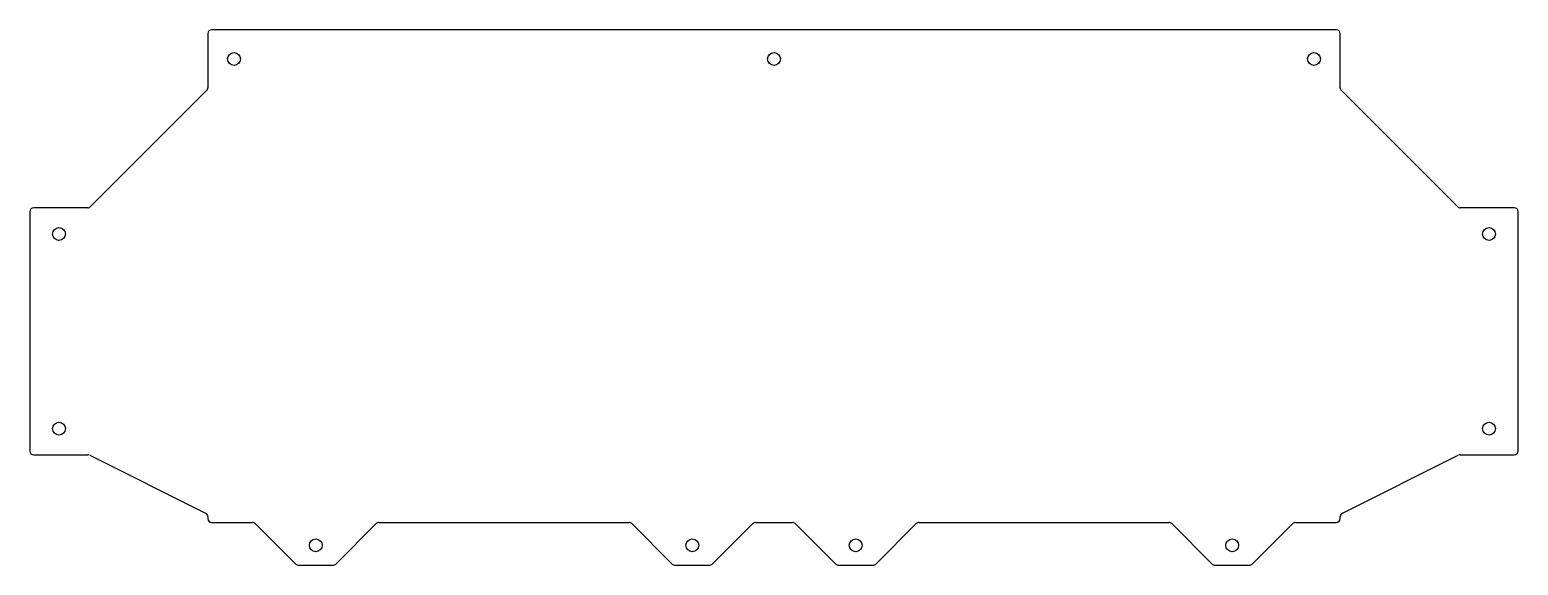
# Model space of a CAD drawing. Header units: inches. Extents: x -15.1 to 15.1, y -5.4 to 5.4.
import ezdxf

# ---------------------------------------------------------------- set-up
doc = ezdxf.new("R2010")
doc.units = ezdxf.units.IN
doc.layers.add('CUTOUTS', color=1, linetype='CONTINUOUS')
doc.layers.add('PERIMETER', color=5, linetype='CONTINUOUS')

msp = doc.modelspace()

# ---------------------------------------------------------------- linework, layer by layer
at = {"layer": 'CUTOUTS'}
for centre in [(-10.925, 4.828), (0, 4.828), (10.925, 4.828), (-14.469, 1.284), (14.469, 1.284), (-14.469, -2.653), (14.469, -2.653), (-9.272, -5.015), (-1.654, -5.015), (1.654, -5.015), (9.272, -5.015)]:
    msp.add_circle(centre, 0.13, dxfattribs=at)
at = {"layer": 'PERIMETER'}
for p, q in [((-11.457, 5.34), (-11.457, 4.245)), ((11.378, 5.418), (-11.378, 5.418)), ((11.457, 4.245), (11.457, 5.34)), ((-11.48, 4.19), (-13.83, 1.839)), ((13.83, 1.839), (11.48, 4.19)), ((-13.886, 1.816), (-14.98, 1.816)), ((14.98, 1.816), (13.886, 1.816)), ((-15.059, 1.737), (-15.059, -3.105)), ((15.059, -3.105), (15.059, 1.737)), ((-14.98, -3.184), (-13.883, -3.184)), ((-13.847, -3.192), (-11.5, -4.366)), ((11.5, -4.366), (13.847, -3.192)), ((13.883, -3.184), (14.98, -3.184)), ((-11.457, -4.436), (-11.457, -4.473)), ((11.457, -4.473), (11.457, -4.436)), ((-11.378, -4.552), (-10.552, -4.552)), ((-10.496, -4.575), (-9.676, -5.395)), ((-8.867, -5.395), (-8.047, -4.575)), ((-7.991, -4.552), (-2.934, -4.552)), ((-2.878, -4.575), (-2.058, -5.395)), ((-1.249, -5.395), (-0.429, -4.575)), ((-0.373, -4.552), (0.373, -4.552)), ((0.429, -4.575), (1.249, -5.395)), ((2.058, -5.395), (2.878, -4.575)), ((2.934, -4.552), (7.991, -4.552)), ((8.047, -4.575), (8.867, -5.395)), ((9.676, -5.395), (10.496, -4.575)), ((10.552, -4.552), (11.378, -4.552)), ((-9.621, -5.418), (-8.923, -5.418)), ((-2.002, -5.418), (-1.305, -5.418)), ((1.305, -5.418), (2.002, -5.418)), ((8.923, -5.418), (9.621, -5.418))]:
    msp.add_line(p, q, dxfattribs=at)
for centre, start, end in [((-11.378, 5.34), 90, 180), ((11.378, 5.34), 0, 90), ((-11.535, 4.245), -45, 0), ((11.535, 4.245), 180, 225), ((-14.98, 1.737), 90, 180), ((-13.886, 1.895), 270, 315), ((13.886, 1.895), 225, 270), ((14.98, 1.737), 0, 90), ((-14.98, -3.105), 180, 270), ((-13.883, -3.263), 63.4349, 90), ((13.883, -3.263), 90, 116.5651), ((14.98, -3.105), 270, 360), ((-11.535, -4.436), 0, 63.4349), ((-11.378, -4.473), 180, 270), ((11.378, -4.473), -90, 0), ((11.535, -4.436), 116.5651, 180), ((-10.552, -4.631), 45, 90), ((-7.991, -4.631), 90, 135), ((-2.934, -4.631), 45, 90), ((-0.373, -4.631), 90, 135), ((0.373, -4.631), 45, 90), ((2.934, -4.631), 90, 135), ((7.991, -4.631), 45, 90), ((10.552, -4.631), 90, 135), ((-9.621, -5.34), 225, 270), ((-8.923, -5.34), 270, 315), ((-2.002, -5.34), 225, 270), ((-1.305, -5.34), 270, 315), ((1.305, -5.34), 225, 270), ((2.002, -5.34), 270, 315), ((8.923, -5.34), 225, 270), ((9.621, -5.34), 270, 315)]:
    msp.add_arc(centre, 0.0787, start, end, dxfattribs=at)

doc.saveas('drawing.dxf')
